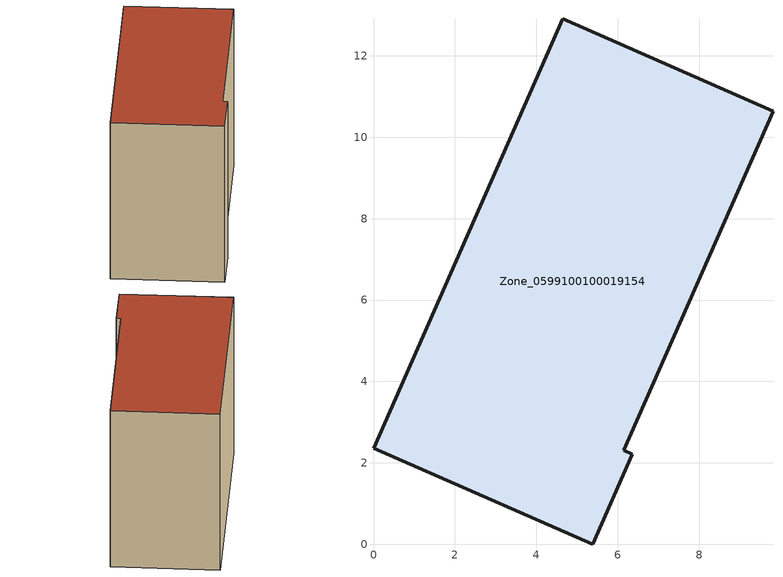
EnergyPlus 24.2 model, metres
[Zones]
Zone_0599100100019154
 floor ground (C_G): 0,2.36 4.64,12.91 9.81,10.64 6.15,2.31 6.35,2.22 5.38,0 z0
 wall outside (C_F): 5.38,0 6.35,2.22 6.15,2.31 9.81,10.64 4.64,12.91 0,2.36 5.38,0 z0:9.33
 roof outside (C_R): 4.64,12.91 0,2.36 5.38,0 6.35,2.22 6.15,2.31 9.81,10.64 z9.33
[BUILDING]
Pand.0599100100019154: North Axis=0; Terrain=City; Loads Convergence Tolerance Value=0.04; Temperature Convergence Tolerance Value=0.4; Solar Distribution=FullExterior; Maximum Number of Warmup Days=25; Minimum Number of Warmup Days=1
[Site:Location]
Rotterdam.The.Hague.AP_ZH_NLD Design_Conditions: Latitude=51.96; Longitude=4.45; Time Zone=1; Elevation=-4.5
[SITE:GROUNDTEMPERATURE:BUILDINGSURFACE]
18, 18, 18, 18, 18, 18, 18, 18, 18, 18, 18, 18
[MATERIAL] Thermal Absorptance=0.9; Solar Absorptance=0.7; Visible Absorptance=0.7
Name | Roughness | Thickness | Conductivity | Density | Specific Heat
G.TC.2015-2018 | MediumSmooth | 0.15 | 0.0428571 | 540 | 1210
F.TC.2015-2018 | Rough | 0.3 | 0.0666667 | 1920 | 840
R.TC.2015-2018 | MediumRough | 0.2 | 0.0333333 | 1500 | 1000
[CONSTRUCTION]
C_G: G.TC.2015-2018
C_F: F.TC.2015-2018
C_R: R.TC.2015-2018
[ZONE]
Zone_0599100100019154: Type=1; Multiplier=1; Ceiling Height=Autocalculate; Volume=Autocalculate; Floor Area=autocalculate; Part of Total Floor Area=Yes
[ZONEINFILTRATION:DESIGNFLOWRATE]
Infil_Zone_0599100100019154: Zone or ZoneList or Space or SpaceList=Zone_0599100100019154; Schedule=AlwaysOn; Design Flow Rate Calculation Method=Flow/Area; Flow Rate per Floor Area=0.0015; Constant Term Coefficient=1; Temperature Term Coefficient=0; Velocity Term Coefficient=0; Velocity Squared Term Coefficient=0
[HVACTEMPLATE:ZONE:IDEALLOADSAIRSYSTEM]
Zone_0599100100019154: Maximum Heating Supply Air Temperature=50; Minimum Cooling Supply Air Temperature=13; Maximum Heating Supply Air Humidity Ratio=0.0156; Minimum Cooling Supply Air Humidity Ratio=0.0077; Heating Limit=NoLimit; Cooling Limit=NoLimit; Dehumidification Control Type=ConstantSensibleHeatRatio; Cooling Sensible Heat Ratio=0.7; Dehumidification Setpoint=60; Humidification Control Type=None; Humidification Setpoint=30; Outdoor Air Method=None; Outdoor Air Flow Rate per Person=0.00944; Outdoor Air Flow Rate per Zone Floor Area=0; Outdoor Air Flow Rate per Zone=0; Demand Controlled Ventilation Type=None; Outdoor Air Economizer Type=NoEconomizer; Heat Recovery Type=None; Sensible Heat Recovery Effectiveness=0.7; Latent Heat Recovery Effectiveness=0.65
[ZONECONTROL:THERMOSTAT]
ThermostatControl_Zone_0599100100019154: Zone or ZoneList=Zone_0599100100019154; Control Type Schedule=DualSetpointControlType; Control 1=Thermostat_Zone_0599100100019154; Temperature Difference Between Cutout And Setpoint=0
[THERMOSTATSETPOINT:DUALSETPOINT]
Thermostat_Zone_0599100100019154: Heating Setpoint Temperature Schedule=HeatingSetpoint_Zone_0599100100019154; Cooling Setpoint Temperature Schedule=CoolingSetpoint_Zone_0599100100019154
[SCHEDULE:COMPACT]
HeatingSetpoint_Zone_0599100100019154: Through: 12/31, For: AllDays, Until: 24:00, 21
CoolingSetpoint_Zone_0599100100019154: Through: 12/31, For: AllDays, Until: 24:00, 24
DualSetpointControlType: Through: 12/31, For: AllDays, Until: 24:00, 4
AlwaysOn: Through: 12/31, For: AllDays, Until: 24:00, 1
